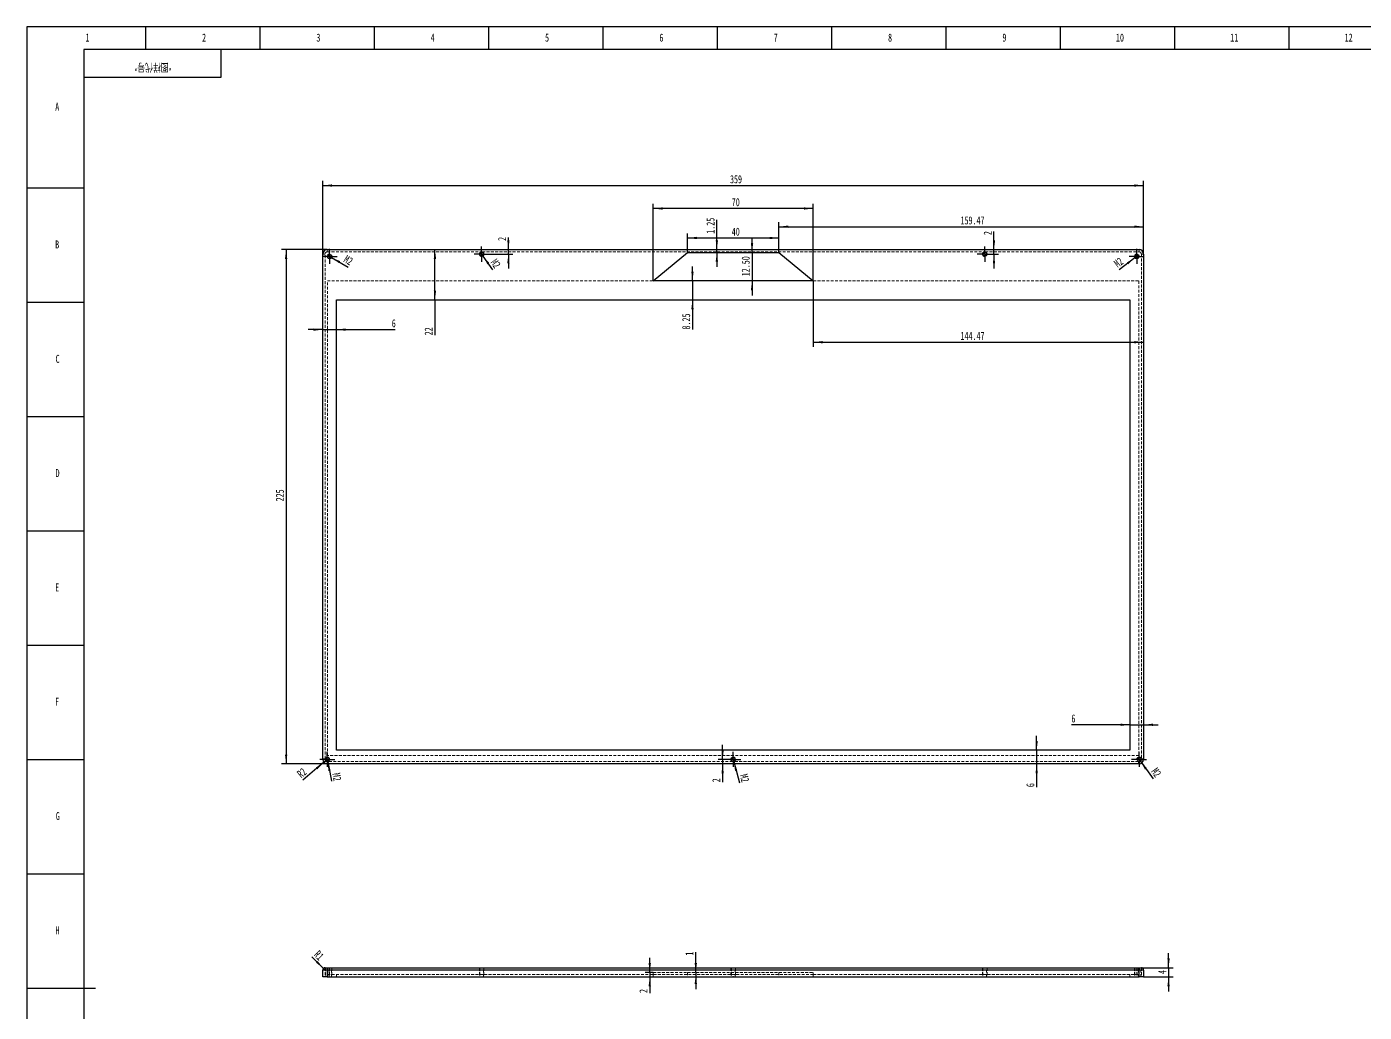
# Model space of a CAD drawing. Header units: millimetres. Extents: x 0 to 1189, y 0 to 841.
# Drawn here: x 0 to 585, y 410 to 841 of the extents above; entities that cross this region are included whole.
import ezdxf

# ---------------------------------------------------------------- set-up
doc = ezdxf.new("R2010")
doc.units = ezdxf.units.MM
doc.header["$PDSIZE"] = -1
doc.linetypes.add('HIDDEN', pattern=[1.905, 1.27, -0.635])
for name, color, linetype in [('10', 7, 'Continuous'), ('5', 7, 'Continuous'), ('SLD-0', 7, 'Continuous')]:
    doc.layers.add(name, color=color, linetype=linetype)
doc.styles.add('SLDTEXTSTYLE0', font='TXT', dxfattribs={"width": 0.7, "bigfont": 'bigfont'})
doc.styles.add('SLDTEXTSTYLE5', font='TXT', dxfattribs={"width": 0.7})
doc.dimstyles.new('SLDDIMSTYLE0', dxfattribs={"dimtxt": 3.5, "dimasz": 4.08, "dimexe": 0, "dimexo": 0.0625, "dimgap": 0.875, "dimtad": 2, "dimrnd": 1e-09, "dimzin": 12, "dimdsep": 46, "dimtxsty": 'SLDTEXTSTYLE5', "dimsah": 1, "dimcen": 0, "dimadec": 0, "dimazin": 3, "dimtfac": 1, "dimtofl": 0, "dimtmove": 0, "dimatfit": 3, "dimfxl": 0, "dimfrac": 2, "dimtolj": 1, "dimtzin": 12, "dimarcsym": 0})
doc.dimstyles.new('SLDDIMSTYLE1', dxfattribs={"dimtxt": 3.5, "dimasz": 4.08, "dimexe": 0, "dimexo": 0.0625, "dimgap": 0.875, "dimtad": 2, "dimrnd": 1e-09, "dimzin": 12, "dimdsep": 46, "dimtxsty": 'SLDTEXTSTYLE5', "dimsah": 1, "dimcen": 0.09, "dimadec": 0, "dimazin": 3, "dimtfac": 1, "dimtmove": 0, "dimatfit": 0, "dimfxl": 0, "dimfrac": 2, "dimtolj": 1, "dimtzin": 12, "dimarcsym": 0})
doc.dimstyles.new('SLDDIMSTYLE2', dxfattribs={"dimtxt": 3.5, "dimasz": 4.08, "dimexe": 0, "dimexo": 0.0625, "dimgap": 0.875, "dimtad": 2, "dimrnd": 1e-09, "dimzin": 12, "dimdsep": 46, "dimtxsty": 'SLDTEXTSTYLE5', "dimblk1": 'NONE', "dimsah": 1, "dimcen": 0, "dimadec": 0, "dimazin": 3, "dimtfac": 1, "dimtmove": 0, "dimatfit": 3, "dimldrblk": 'NONE', "dimfxl": 0, "dimfrac": 2, "dimtolj": 1, "dimtzin": 12, "dimarcsym": 0})
doc.dimstyles.new('SLDDIMSTYLE3', dxfattribs={"dimtxt": 3.5, "dimasz": 4.08, "dimexe": 0, "dimexo": 0.0625, "dimgap": 0.875, "dimtad": 2, "dimrnd": 1e-09, "dimzin": 12, "dimdsep": 46, "dimtxsty": 'SLDTEXTSTYLE5', "dimsah": 1, "dimcen": 0.09, "dimadec": 0, "dimazin": 3, "dimtfac": 1, "dimtofl": 0, "dimtmove": 0, "dimatfit": 3, "dimfxl": 0, "dimfrac": 2, "dimtolj": 1, "dimtzin": 12, "dimarcsym": 0})
doc.dimstyles.new('SLDDIMSTYLE4', dxfattribs={"dimtxt": 3.5, "dimasz": 4.08, "dimexe": 0, "dimexo": 0.0625, "dimgap": 0.875, "dimtad": 2, "dimrnd": 1e-09, "dimzin": 4, "dimdsep": 46, "dimtxsty": 'SLDTEXTSTYLE5', "dimsah": 1, "dimcen": 0.09, "dimadec": 0, "dimazin": 1, "dimtfac": 1, "dimtmove": 0, "dimatfit": 0, "dimfxl": 0, "dimfrac": 2, "dimtolj": 1, "dimtzin": 12, "dimarcsym": 0})

# ---------------------------------------------------------------- blocks, each defined once
blk = doc.blocks.new('_D')
at = {"layer": '10'}
for q in [(124.66, 434.22), (130.44, 428.38)]:
    blk.add_line((129.73, 429.09), q, dxfattribs=at)
blk.add_solid([(129.73, 429.09), (127.22, 432.35), (126.5, 431.64)], dxfattribs=at)
at = {"layer": '10', "insert": (127.8, 437.32), "char_height": 3.5, "attachment_point": 1, "rotation": 314.68073, "style": 'SLDTEXTSTYLE5'}
blk.add_mtext('R1', dxfattribs=at)
blk = doc.blocks.new('_D_1')
at = {"layer": '10'}
for p, q in [((499.33, 429.38), (499.33, 435.73)), ((486.44, 429.38), (501.33, 429.38)), ((499.33, 429.38), (499.33, 425.38)), ((488.44, 425.38), (501.33, 425.38)), ((499.33, 425.38), (499.33, 419.03))]:
    blk.add_line(p, q, dxfattribs=at)
for points in [[(499.33, 429.38), (499.84, 433.46), (498.82, 433.46)], [(499.33, 425.38), (498.82, 421.3), (499.84, 421.3)]]:
    blk.add_solid(points, dxfattribs=at)
at = {"layer": '10', "insert": (494.82, 426.67), "char_height": 3.5, "attachment_point": 1, "rotation": 90, "style": 'SLDTEXTSTYLE5'}
blk.add_mtext('4', dxfattribs=at)
blk = doc.blocks.new('_D_2')
at = {"layer": '10'}
for p, q in [((272.45, 427.38), (272.45, 433.73)), ((273.97, 427.38), (270.45, 427.38)), ((272.45, 427.38), (272.45, 425.38)), ((272.45, 425.38), (272.45, 418.34))]:
    blk.add_line(p, q, dxfattribs=at)
for points in [[(272.45, 427.38), (272.96, 431.46), (271.95, 431.46)], [(272.45, 425.38), (271.95, 421.3), (272.96, 421.3)]]:
    blk.add_solid(points, dxfattribs=at)
at = {"layer": '10', "insert": (267.94, 418.34), "char_height": 3.5, "attachment_point": 1, "rotation": 90, "style": 'SLDTEXTSTYLE5'}
blk.add_mtext('2', dxfattribs=at)
blk = doc.blocks.new('_D_3')
at = {"layer": '10'}
for p, q in [((292.58, 427.38), (292.58, 436.24)), ((292.58, 427.38), (292.58, 426.38)), ((292.58, 426.38), (292.58, 420.03))]:
    blk.add_line(p, q, dxfattribs=at)
for points in [[(292.58, 427.38), (293.09, 431.46), (292.08, 431.46)], [(292.58, 426.38), (292.08, 422.3), (293.09, 422.3)]]:
    blk.add_solid(points, dxfattribs=at)
at = {"layer": '10', "insert": (288.07, 434.7), "char_height": 3.5, "attachment_point": 1, "rotation": 90, "style": 'SLDTEXTSTYLE5'}
blk.add_mtext('1', dxfattribs=at)
blk = doc.blocks.new('_D_4')
at = {"layer": '10'}
for q in [(131.57, 741.04), (140.54, 735.86)]:
    blk.add_line((133.3, 740.04), q, dxfattribs=at)
blk.add_solid([(133.3, 740.04), (136.58, 737.56), (137.09, 738.44)], dxfattribs=at)
at = {"layer": '10', "insert": (140.01, 741.29), "char_height": 3.5, "attachment_point": 1, "rotation": 330, "style": 'SLDTEXTSTYLE5'}
blk.add_mtext('M2', dxfattribs=at)
blk = doc.blocks.new('_None')
blk = doc.blocks.new('_D_5')
at = {"layer": '10'}
for q in [(198.36, 742.36), (203.72, 734.73)]:
    blk.add_line((199.51, 740.72), q, dxfattribs=at)
blk.add_solid([(199.51, 740.72), (201.44, 737.09), (202.27, 737.68)], dxfattribs=at)
at = {"layer": '10', "insert": (205.51, 739.86), "char_height": 3.5, "attachment_point": 1, "rotation": 305.06219, "style": 'SLDTEXTSTYLE5'}
blk.add_mtext('M2', dxfattribs=at)
blk = doc.blocks.new('_D_6')
at = {"layer": '10'}
for q in [(477.69, 734.72), (486.24, 741.14)]:
    blk.add_line((484.64, 739.94), q, dxfattribs=at)
blk.add_solid([(484.64, 739.94), (481.07, 737.9), (481.68, 737.08)], dxfattribs=at)
at = {"layer": '10', "insert": (475.02, 738.27), "char_height": 3.5, "attachment_point": 1, "rotation": 36.91318, "style": 'SLDTEXTSTYLE5'}
blk.add_mtext('M2', dxfattribs=at)
blk = doc.blocks.new('_D_7')
at = {"layer": '10'}
for q in [(131.25, 521.52), (133.28, 510.97)]:
    blk.add_line((131.62, 519.56), q, dxfattribs=at)
blk.add_solid([(131.62, 519.56), (131.9, 515.46), (132.89, 515.65)], dxfattribs=at)
at = {"layer": '10', "insert": (137.04, 514.92), "char_height": 3.5, "attachment_point": 1, "rotation": 280.87793, "style": 'SLDTEXTSTYLE5'}
blk.add_mtext('M2', dxfattribs=at)
blk = doc.blocks.new('_D_8')
at = {"layer": '10'}
for q in [(485.85, 521.35), (492.63, 512.07)]:
    blk.add_line((487.03, 519.73), q, dxfattribs=at)
blk.add_solid([(487.03, 519.73), (489.02, 516.14), (489.84, 516.74)], dxfattribs=at)
at = {"layer": '10', "insert": (494.35, 517.26), "char_height": 3.5, "attachment_point": 1, "rotation": 306.17413, "style": 'SLDTEXTSTYLE5'}
blk.add_mtext('M2', dxfattribs=at)
blk = doc.blocks.new('_D_9')
at = {"layer": '10'}
for q in [(308.68, 521.51), (311.69, 510.27)]:
    blk.add_line((309.19, 519.58), q, dxfattribs=at)
blk.add_solid([(309.19, 519.58), (309.76, 515.5), (310.74, 515.77)], dxfattribs=at)
at = {"layer": '10', "insert": (315.17, 514.49), "char_height": 3.5, "attachment_point": 1, "rotation": 285, "style": 'SLDTEXTSTYLE5'}
blk.add_mtext('M2', dxfattribs=at)
blk = doc.blocks.new('_D_10')
at = {"layer": '10'}
for q in [(120.71, 511.45), (131.44, 520.54)]:
    blk.add_line((129.91, 519.25), q, dxfattribs=at)
blk.add_solid([(129.91, 519.25), (126.47, 517), (127.13, 516.22)], dxfattribs=at)
at = {"layer": '10', "insert": (117.81, 514.86), "char_height": 3.5, "attachment_point": 1, "rotation": 40.30349, "style": 'SLDTEXTSTYLE5'}
blk.add_mtext('R2', dxfattribs=at)
blk = doc.blocks.new('_D_11')
at = {"layer": '10'}
for p, q in [((288.97, 742.29), (288.97, 750.6)), ((328.97, 742.29), (328.97, 750.6)), ((288.97, 748.6), (328.97, 748.6))]:
    blk.add_line(p, q, dxfattribs=at)
for points in [[(288.97, 748.6), (293.05, 748.09), (293.05, 749.11)], [(328.97, 748.6), (324.89, 749.11), (324.89, 748.09)]]:
    blk.add_solid(points, dxfattribs=at)
at = {"layer": '10', "insert": (308.32, 753.11), "char_height": 3.5, "attachment_point": 1, "style": 'SLDTEXTSTYLE5'}
blk.add_mtext('40', dxfattribs=at)
blk = doc.blocks.new('_D_12')
at = {"layer": '10'}
for p, q in [((273.97, 729.79), (273.97, 763.51)), ((343.97, 761.51), (273.97, 761.51)), ((343.97, 729.79), (343.97, 763.51))]:
    blk.add_line(p, q, dxfattribs=at)
for points in [[(273.97, 761.51), (278.05, 761), (278.05, 762.01)], [(343.97, 761.51), (339.89, 762.01), (339.89, 761)]]:
    blk.add_solid(points, dxfattribs=at)
at = {"layer": '10', "insert": (308.32, 766.02), "char_height": 3.5, "attachment_point": 1, "style": 'SLDTEXTSTYLE5'}
blk.add_mtext('70', dxfattribs=at)
blk = doc.blocks.new('_D_13')
at = {"layer": '10'}
for p, q in [((317.17, 742.29), (317.17, 748.64)), ((317.17, 742.29), (317.17, 729.79)), ((317.17, 729.79), (317.17, 723.44))]:
    blk.add_line(p, q, dxfattribs=at)
for points in [[(317.17, 742.29), (317.68, 746.37), (316.67, 746.37)], [(317.17, 729.79), (316.67, 725.71), (317.68, 725.71)]]:
    blk.add_solid(points, dxfattribs=at)
at = {"layer": '10', "insert": (312.66, 731.86), "char_height": 3.5, "attachment_point": 1, "rotation": 90, "style": 'SLDTEXTSTYLE5'}
blk.add_mtext('12.50', dxfattribs=at)
blk = doc.blocks.new('_D_14')
at = {"layer": '10'}
for p, q in [((129.44, 741.54), (129.44, 773.54)), ((488.44, 741.54), (488.44, 773.54)), ((129.44, 771.54), (488.44, 771.54))]:
    blk.add_line(p, q, dxfattribs=at)
for points in [[(129.44, 771.54), (133.52, 771.03), (133.52, 772.05)], [(488.44, 771.54), (484.36, 772.05), (484.36, 771.03)]]:
    blk.add_solid(points, dxfattribs=at)
at = {"layer": '10', "insert": (307.55, 776.05), "char_height": 3.5, "attachment_point": 1, "style": 'SLDTEXTSTYLE5'}
blk.add_mtext('359', dxfattribs=at)
blk = doc.blocks.new('_D_15')
at = {"layer": '10'}
for p, q in [((131.44, 743.54), (111.44, 743.54)), ((113.44, 743.54), (113.44, 518.54)), ((131.44, 518.54), (111.44, 518.54))]:
    blk.add_line(p, q, dxfattribs=at)
for points in [[(113.44, 743.54), (112.93, 739.46), (113.94, 739.46)], [(113.44, 518.54), (113.94, 522.62), (112.93, 522.62)]]:
    blk.add_solid(points, dxfattribs=at)
at = {"layer": '10', "insert": (108.92, 633.41), "char_height": 3.5, "attachment_point": 1, "rotation": 90, "style": 'SLDTEXTSTYLE5'}
blk.add_mtext('225', dxfattribs=at)
blk = doc.blocks.new('_D_16')
at = {"layer": '10'}
for p, q in [((441.65, 524.54), (441.65, 530.89)), ((441.65, 524.54), (441.65, 518.54)), ((441.65, 518.54), (441.65, 508.41))]:
    blk.add_line(p, q, dxfattribs=at)
for points in [[(441.65, 524.54), (442.16, 528.62), (441.14, 528.62)], [(441.65, 518.54), (441.14, 514.46), (442.16, 514.46)]]:
    blk.add_solid(points, dxfattribs=at)
at = {"layer": '10', "insert": (437.14, 508.41), "char_height": 3.5, "attachment_point": 1, "rotation": 90, "style": 'SLDTEXTSTYLE5'}
blk.add_mtext('6', dxfattribs=at)
blk = doc.blocks.new('_D_17')
at = {"layer": '10'}
for p, q in [((482.44, 535.67), (456.84, 535.67)), ((482.44, 535.67), (488.44, 535.67)), ((488.44, 535.67), (494.79, 535.67))]:
    blk.add_line(p, q, dxfattribs=at)
for points in [[(482.44, 535.67), (478.36, 536.18), (478.36, 535.17)], [(488.44, 535.67), (492.52, 535.17), (492.52, 536.18)]]:
    blk.add_solid(points, dxfattribs=at)
at = {"layer": '10', "insert": (456.84, 540.19), "char_height": 3.5, "attachment_point": 1, "style": 'SLDTEXTSTYLE5'}
blk.add_mtext('6', dxfattribs=at)
blk = doc.blocks.new('_D_18')
at = {"layer": '10'}
for q in [(178.51, 743.54), (178.51, 706.03)]:
    blk.add_line((178.51, 721.54), q, dxfattribs=at)
for points in [[(178.51, 743.54), (178, 739.46), (179.02, 739.46)], [(178.51, 721.54), (179.02, 725.62), (178, 725.62)]]:
    blk.add_solid(points, dxfattribs=at)
at = {"layer": '10', "insert": (174, 706.03), "char_height": 3.5, "attachment_point": 1, "rotation": 90, "style": 'SLDTEXTSTYLE5'}
blk.add_mtext('22', dxfattribs=at)
blk = doc.blocks.new('_D_19')
at = {"layer": '10'}
for p, q in [((129.44, 708.52), (123.09, 708.52)), ((129.44, 708.52), (135.44, 708.52)), ((135.44, 708.52), (161.15, 708.52))]:
    blk.add_line(p, q, dxfattribs=at)
for points in [[(129.44, 708.52), (125.36, 709.03), (125.36, 708.01)], [(135.44, 708.52), (139.52, 708.01), (139.52, 709.03)]]:
    blk.add_solid(points, dxfattribs=at)
at = {"layer": '10', "insert": (159.62, 713.03), "char_height": 3.5, "attachment_point": 1, "style": 'SLDTEXTSTYLE5'}
blk.add_mtext('6', dxfattribs=at)
blk = doc.blocks.new('_D_20')
at = {"layer": '10'}
for p, q in [((422.99, 743.54), (422.99, 751.4)), ((422.99, 741.54), (422.99, 743.54)), ((422.24, 741.54), (424.99, 741.54)), ((422.99, 741.54), (422.99, 735.19))]:
    blk.add_line(p, q, dxfattribs=at)
for points in [[(422.99, 743.54), (423.5, 747.62), (422.48, 747.62)], [(422.99, 741.54), (422.48, 737.46), (423.5, 737.46)]]:
    blk.add_solid(points, dxfattribs=at)
at = {"layer": '10', "insert": (418.48, 749.87), "char_height": 3.5, "attachment_point": 1, "rotation": 90, "style": 'SLDTEXTSTYLE5'}
blk.add_mtext('2', dxfattribs=at)
blk = doc.blocks.new('_D_21')
at = {"layer": '10'}
for p, q in [((210.63, 743.54), (210.63, 748.87)), ((210.63, 741.54), (210.63, 743.54)), ((202.24, 741.54), (212.63, 741.54)), ((210.63, 741.54), (210.63, 735.19))]:
    blk.add_line(p, q, dxfattribs=at)
for points in [[(210.63, 743.54), (211.14, 747.62), (210.13, 747.62)], [(210.63, 741.54), (210.13, 737.46), (211.14, 737.46)]]:
    blk.add_solid(points, dxfattribs=at)
at = {"layer": '10', "insert": (206.12, 747.33), "char_height": 3.5, "attachment_point": 1, "rotation": 90, "style": 'SLDTEXTSTYLE5'}
blk.add_mtext('2', dxfattribs=at)
blk = doc.blocks.new('_D_22')
at = {"layer": '10'}
for p, q in [((304.32, 520.54), (304.32, 526.89)), ((305.64, 520.54), (302.32, 520.54)), ((304.32, 520.54), (304.32, 518.54)), ((304.32, 518.54), (304.32, 510.51))]:
    blk.add_line(p, q, dxfattribs=at)
for points in [[(304.32, 520.54), (304.82, 524.62), (303.81, 524.62)], [(304.32, 518.54), (303.81, 514.46), (304.82, 514.46)]]:
    blk.add_solid(points, dxfattribs=at)
at = {"layer": '10', "insert": (299.8, 510.51), "char_height": 3.5, "attachment_point": 1, "rotation": 90, "style": 'SLDTEXTSTYLE5'}
blk.add_mtext('2', dxfattribs=at)
blk = doc.blocks.new('_D_23')
at = {"layer": '10'}
for p, q in [((301.79, 743.54), (301.79, 756.61)), ((301.79, 742.29), (301.79, 743.54)), ((301.79, 742.29), (301.79, 735.94))]:
    blk.add_line(p, q, dxfattribs=at)
for points in [[(301.79, 743.54), (302.3, 747.62), (301.28, 747.62)], [(301.79, 742.29), (301.28, 738.21), (302.3, 738.21)]]:
    blk.add_solid(points, dxfattribs=at)
at = {"layer": '10', "insert": (297.28, 750.47), "char_height": 3.5, "attachment_point": 1, "rotation": 90, "style": 'SLDTEXTSTYLE5'}
blk.add_mtext('1.25', dxfattribs=at)
blk = doc.blocks.new('_D_24')
at = {"layer": '10'}
for p, q in [((291.13, 729.79), (291.13, 736.14)), ((291.13, 729.79), (291.13, 721.54)), ((291.13, 721.54), (291.13, 708.55))]:
    blk.add_line(p, q, dxfattribs=at)
for points in [[(291.13, 729.79), (291.64, 733.87), (290.62, 733.87)], [(291.13, 721.54), (290.62, 717.46), (291.64, 717.46)]]:
    blk.add_solid(points, dxfattribs=at)
at = {"layer": '10', "insert": (286.62, 708.55), "char_height": 3.5, "attachment_point": 1, "rotation": 90, "style": 'SLDTEXTSTYLE5'}
blk.add_mtext('8.25', dxfattribs=at)
blk = doc.blocks.new('_D_25')
at = {"layer": '10'}
for p, q in [((343.97, 729.79), (343.97, 701.02)), ((343.97, 703.02), (488.44, 703.02))]:
    blk.add_line(p, q, dxfattribs=at)
for points in [[(343.97, 703.02), (348.05, 702.51), (348.05, 703.53)], [(488.44, 703.02), (484.36, 703.53), (484.36, 702.51)]]:
    blk.add_solid(points, dxfattribs=at)
at = {"layer": '10', "insert": (408.36, 707.53), "char_height": 3.5, "attachment_point": 1, "style": 'SLDTEXTSTYLE5'}
blk.add_mtext('144.47', dxfattribs=at)
blk = doc.blocks.new('_D_26')
at = {"layer": '10'}
for p, q in [((328.97, 742.29), (328.97, 755.54)), ((488.44, 741.54), (488.44, 755.54)), ((328.97, 753.54), (488.44, 753.54))]:
    blk.add_line(p, q, dxfattribs=at)
for points in [[(328.97, 753.54), (333.05, 753.03), (333.05, 754.05)], [(488.44, 753.54), (484.36, 754.05), (484.36, 753.03)]]:
    blk.add_solid(points, dxfattribs=at)
at = {"layer": '10', "insert": (408.36, 758.05), "char_height": 3.5, "attachment_point": 1, "style": 'SLDTEXTSTYLE5'}
blk.add_mtext('159.47', dxfattribs=at)
blk = doc.blocks.new('SW_CENTERMARKSYMBOL_0')
at = {"layer": '10', "color": 0}
for p, q in [((-2.5, 0), (-3.3, 0)), ((0, 0), (-2.5, 0)), ((0, 2.5), (0, 3.3)), ((0, 0), (0, 2.5)), ((0, 0), (0, -2.5)), ((0, 0), (2.5, 0)), ((2.5, 0), (3.3, 0)), ((0, -2.5), (0, -3.3))]:
    blk.add_line(p, q, dxfattribs=at)
blk = doc.blocks.new('SW_CENTERMARKSYMBOL_1')
at = {"layer": '10', "color": 0}
for p, q in [((-2.5, 0), (-3.3, 0)), ((0, 0), (-2.5, 0)), ((0, 2.5), (0, 3.3)), ((0, 0), (0, 2.5)), ((0, 0), (0, -2.5)), ((0, 0), (2.5, 0)), ((2.5, 0), (3.3, 0)), ((0, -2.5), (0, -3.3))]:
    blk.add_line(p, q, dxfattribs=at)
blk = doc.blocks.new('SW_CENTERMARKSYMBOL_2')
at = {"layer": '10', "color": 0}
for p, q in [((-2.5, 0), (-3.3, 0)), ((0, 0), (-2.5, 0)), ((0, 2.5), (0, 3.3)), ((0, 0), (0, 2.5)), ((0, 0), (0, -2.5)), ((0, 0), (2.5, 0)), ((2.5, 0), (3.3, 0)), ((0, -2.5), (0, -3.3))]:
    blk.add_line(p, q, dxfattribs=at)
blk = doc.blocks.new('SW_CENTERMARKSYMBOL_3')
at = {"layer": '10', "color": 0}
for p, q in [((-2.5, 0), (-3.3, 0)), ((0, 0), (-2.5, 0)), ((0, 2.5), (0, 3.3)), ((0, 0), (0, 2.5)), ((0, 0), (0, -2.5)), ((0, 0), (2.5, 0)), ((2.5, 0), (3.3, 0)), ((0, -2.5), (0, -3.3))]:
    blk.add_line(p, q, dxfattribs=at)
blk = doc.blocks.new('SW_CENTERMARKSYMBOL_4')
at = {"layer": '10', "color": 0}
for p, q in [((-2.5, 0), (-3.3, 0)), ((0, 0), (-2.5, 0)), ((0, 2.5), (0, 3.3)), ((0, 0), (0, 2.5)), ((0, 0), (0, -2.5)), ((0, 0), (2.5, 0)), ((2.5, 0), (3.3, 0)), ((0, -2.5), (0, -3.3))]:
    blk.add_line(p, q, dxfattribs=at)
blk = doc.blocks.new('SW_CENTERMARKSYMBOL_5')
at = {"layer": '10', "color": 0}
for p, q in [((-2.5, 0), (-3.3, 0)), ((0, 0), (-2.5, 0)), ((0, 2.5), (0, 3.3)), ((0, 0), (0, 2.5)), ((0, 0), (0, -2.5)), ((0, 0), (2.5, 0)), ((2.5, 0), (3.3, 0)), ((0, -2.5), (0, -3.3))]:
    blk.add_line(p, q, dxfattribs=at)
blk = doc.blocks.new('SW_CENTERMARKSYMBOL_6')
at = {"layer": '10', "color": 0}
for p, q in [((-2.5, 0), (-3.3, 0)), ((0, 0), (-2.5, 0)), ((0, 2.5), (0, 3.3)), ((0, 0), (0, 2.5)), ((0, 0), (0, -2.5)), ((0, 0), (2.5, 0)), ((2.5, 0), (3.3, 0)), ((0, -2.5), (0, -3.3))]:
    blk.add_line(p, q, dxfattribs=at)

msp = doc.modelspace()

# ---------------------------------------------------------------- linework, layer by layer
at = {"color": 7, "linetype": 'Continuous', "lineweight": 25}
for p, q in [((131.436, 743.541), (486.436, 743.541)), ((129.436, 520.541), (129.436, 741.541)), ((273.966, 729.791), (288.966, 742.291)), ((288.966, 742.291), (328.966, 742.291)), ((328.966, 742.291), (343.966, 729.791)), ((488.436, 741.541), (488.436, 520.541)), ((343.966, 729.791), (273.966, 729.791)), ((135.436, 721.541), (482.436, 721.541)), ((135.436, 524.541), (135.436, 721.541)), ((482.436, 721.541), (482.436, 524.541)), ((482.436, 524.541), (135.436, 524.541)), ((486.436, 518.541), (131.436, 518.541)), ((129.436, 425.38), (129.436, 428.38)), ((131.436, 428.38), (129.436, 428.38)), ((130.436, 429.38), (131.436, 429.38)), ((131.436, 429.38), (198.711, 429.38)), ((131.436, 429.38), (131.436, 428.38)), ((131.436, 428.38), (131.436, 425.38)), ((486.436, 428.38), (131.436, 428.38)), ((199.161, 429.38), (418.711, 429.38)), ((419.161, 429.38), (486.436, 429.38)), ((486.436, 429.38), (487.436, 429.38)), ((486.436, 429.38), (486.436, 428.38)), ((486.436, 425.38), (486.436, 428.38)), ((488.436, 428.38), (486.436, 428.38)), ((488.436, 428.38), (488.436, 425.38)), ((131.436, 425.38), (129.436, 425.38)), ((131.436, 425.38), (486.436, 425.38)), ((488.436, 425.38), (486.436, 425.38))]:
    msp.add_line(p, q, dxfattribs=at)
at = {"color": 7, "linetype": 'HIDDEN', "lineweight": 18}
for p, q in [((131.436, 742.541), (131.436, 743.541)), ((486.436, 742.541), (486.436, 743.541)), ((130.436, 741.541), (129.436, 741.541)), ((130.436, 520.766), (130.436, 741.541)), ((131.436, 742.541), (198.711, 742.541)), ((199.161, 742.541), (418.711, 742.541)), ((419.161, 742.541), (486.436, 742.541)), ((487.436, 741.541), (487.436, 520.766)), ((487.436, 741.541), (488.436, 741.541)), ((131.466, 522.191), (131.466, 729.791)), ((131.466, 729.791), (273.966, 729.791)), ((343.966, 729.791), (486.406, 729.791)), ((486.406, 729.791), (486.406, 522.191)), ((130.436, 520.766), (129.436, 520.766)), ((486.406, 522.191), (131.466, 522.191)), ((488.436, 520.766), (487.436, 520.766)), ((130.411, 520.541), (129.436, 520.541)), ((131.436, 518.541), (131.436, 519.516)), ((308.711, 519.541), (131.661, 519.541)), ((131.661, 518.541), (131.661, 519.541)), ((486.211, 519.541), (309.161, 519.541)), ((486.211, 518.541), (486.211, 519.541)), ((486.436, 518.541), (486.436, 519.516)), ((488.436, 520.541), (487.461, 520.541)), ((129.436, 428.381), (131.436, 428.381)), ((130.411, 429.38), (130.436, 429.38)), ((130.411, 429.38), (130.636, 429.155)), ((130.436, 429.355), (130.436, 425.38)), ((130.636, 429.155), (131.436, 429.155)), ((130.636, 429.155), (130.636, 425.38)), ((131.411, 429.38), (131.636, 429.155)), ((131.436, 428.381), (131.436, 429.38)), ((131.436, 429.355), (131.436, 425.38)), ((131.436, 429.155), (131.636, 429.155)), ((131.436, 425.38), (131.436, 428.381)), ((131.466, 426.38), (131.466, 429.38)), ((131.636, 429.155), (132.436, 429.155)), ((131.636, 429.155), (131.636, 425.38)), ((131.661, 428.38), (131.661, 429.38)), ((131.661, 428.38), (486.211, 428.38)), ((132.236, 429.155), (132.461, 429.38)), ((132.236, 425.38), (132.236, 429.155)), ((132.436, 429.355), (132.436, 425.38)), ((132.436, 429.155), (133.236, 429.155)), ((133.236, 429.155), (133.461, 429.38)), ((133.236, 425.38), (133.236, 429.155)), ((133.436, 429.355), (133.436, 425.38)), ((197.911, 429.38), (198.136, 429.155)), ((197.936, 429.355), (197.936, 425.38)), ((198.136, 429.155), (198.936, 429.155)), ((198.136, 429.155), (198.136, 425.38)), ((198.936, 429.155), (199.736, 429.155)), ((199.736, 429.155), (199.961, 429.38)), ((199.736, 425.38), (199.736, 429.155)), ((199.936, 429.355), (199.936, 425.38)), ((273.966, 427.38), (288.966, 427.38)), ((273.966, 427.38), (273.966, 426.38)), ((288.966, 427.38), (328.966, 427.38)), ((288.966, 427.38), (288.966, 425.38)), ((307.911, 429.38), (308.136, 429.155)), ((307.936, 429.355), (307.936, 425.38)), ((308.136, 429.155), (308.936, 429.155)), ((308.136, 429.155), (308.136, 425.38)), ((308.936, 429.155), (309.736, 429.155)), ((309.736, 429.155), (309.961, 429.38)), ((309.736, 425.38), (309.736, 429.155)), ((309.936, 429.355), (309.936, 425.38)), ((328.966, 427.38), (328.966, 425.38)), ((328.966, 427.38), (343.966, 427.38)), ((343.966, 427.38), (343.966, 426.38)), ((417.911, 429.38), (418.136, 429.155)), ((417.936, 429.355), (417.936, 425.38)), ((418.136, 429.155), (418.936, 429.155)), ((418.136, 429.155), (418.136, 425.38)), ((418.936, 429.155), (419.736, 429.155)), ((419.736, 429.155), (419.961, 429.38)), ((419.736, 425.38), (419.736, 429.155)), ((419.936, 429.355), (419.936, 425.38)), ((484.411, 429.38), (484.636, 429.155)), ((484.436, 429.355), (484.436, 425.38)), ((484.636, 429.155), (485.436, 429.155)), ((484.636, 429.155), (484.636, 425.38)), ((485.411, 429.38), (485.636, 429.155)), ((485.436, 429.355), (485.436, 425.38)), ((485.436, 429.155), (486.236, 429.155)), ((485.636, 429.155), (485.636, 425.38)), ((486.211, 428.38), (486.211, 429.38)), ((486.236, 429.155), (486.461, 429.38)), ((486.236, 429.155), (487.236, 429.155)), ((486.236, 425.38), (486.236, 429.155)), ((486.406, 426.38), (486.406, 429.38)), ((486.436, 428.381), (486.436, 429.38)), ((486.436, 429.355), (486.436, 425.38)), ((486.436, 428.381), (488.436, 428.381)), ((486.436, 428.381), (486.436, 425.38)), ((487.236, 429.155), (487.461, 429.38)), ((487.236, 425.38), (487.236, 429.155)), ((487.436, 429.38), (487.461, 429.38)), ((487.436, 429.355), (487.436, 425.38)), ((131.466, 426.38), (273.966, 426.38)), ((135.436, 425.38), (135.436, 426.38)), ((343.966, 426.38), (273.966, 426.38)), ((273.966, 425.38), (273.966, 426.38)), ((343.966, 425.38), (343.966, 426.38)), ((343.966, 426.38), (486.406, 426.38)), ((482.436, 425.38), (482.436, 426.38))]:
    msp.add_line(p, q, dxfattribs=at)
at = {"color": 7, "linetype": 'Continuous'}
for q in [(308.936, 425.502), (308.996, 425.38)]:
    msp.add_line((308.936, 425.38), q, dxfattribs=at)
at = {"color": 7, "linetype": 'HIDDEN', "lineweight": 18}
for centre in [(132.436, 740.541), (485.436, 740.541)]:
    msp.add_circle(centre, 1.025, dxfattribs=at)
at = {"color": 7, "linetype": 'Continuous', "lineweight": 25}
for centre in [(132.436, 740.541), (198.936, 741.541), (418.936, 741.541), (485.436, 740.541), (131.436, 520.541), (308.936, 520.541), (486.436, 520.541)]:
    msp.add_circle(centre, 0.8, dxfattribs=at)
for centre, radius, start, end in [((131.436, 741.541), 2, 90, 180), ((486.436, 741.541), 2, 0, 90), ((131.436, 520.541), 2, 180, 270), ((486.436, 520.541), 2, 270, 0), ((130.436, 428.38), 1, 90, 180), ((487.436, 428.38), 1, 0, 90)]:
    msp.add_arc(centre, radius, start, end, dxfattribs=at)
at = {"color": 7, "linetype": 'HIDDEN', "lineweight": 18}
for centre, radius, start, end in [((131.436, 741.541), 1, 90, 180), ((198.936, 741.541), 1.025, 102.680383, 77.319617), ((418.936, 741.541), 1.025, 102.680383, 77.319617), ((486.436, 741.541), 1, 0, 90), ((131.436, 520.541), 1.025, 167.319617, 180), ((131.436, 520.541), 1.025, 282.680383, 167.319617), ((308.936, 520.541), 1.025, 282.680383, 257.319617), ((486.436, 520.541), 1.025, 12.680383, 257.319617), ((486.436, 520.541), 1.025, 0, 12.680383), ((131.436, 520.541), 1.025, 180, 270), ((131.436, 520.541), 1.025, 270, 282.680383), ((486.436, 520.541), 1.025, 257.319617, 270), ((486.436, 520.541), 1.025, 270, 0), ((130.436, 428.381), 1, 91.432544, 180), ((487.436, 428.381), 1, 0, 88.567456)]:
    msp.add_arc(centre, radius, start, end, dxfattribs=at)
at = {"color": 7, "linetype": 'Continuous', "lineweight": 18}
for centre in [(132.436, 740.541), (198.936, 741.541), (418.936, 741.541), (485.436, 740.541), (131.436, 520.541), (308.936, 520.541), (486.436, 520.541)]:
    msp.add_arc(centre, 1, 255, 195, dxfattribs=at)
at = {"color": 7, "linetype": 'HIDDEN', "lineweight": 18}
for points in [[(198.711, 742.541), (198.859, 742.575), (199.012, 742.575), (199.161, 742.541)], [(418.711, 742.541), (418.859, 742.575), (419.012, 742.575), (419.161, 742.541)], [(309.161, 519.541), (309.012, 519.508), (308.859, 519.508), (308.711, 519.541)], [(131.436, 428.381), (131.511, 428.381), (131.586, 428.38), (131.661, 428.38)], [(486.211, 428.38), (486.286, 428.38), (486.361, 428.381), (486.436, 428.381)]]:
    msp.add_open_spline(points, degree=3, dxfattribs=at)
at = {"color": 7, "linetype": 'Continuous', "lineweight": 25}
for points in [[(198.711, 429.38), (198.859, 429.38), (199.012, 429.38), (199.161, 429.38)], [(418.711, 429.38), (418.859, 429.38), (419.012, 429.38), (419.161, 429.38)]]:
    msp.add_open_spline(points, degree=3, dxfattribs=at)
at = {"color": 7, "linetype": 'Continuous'}
msp.add_point((308.936, 425.38), dxfattribs=at)
at = {"layer": '5', "color": 7}
for p, q in [((1189, 841), (0, 841)), ((0, 841), (0, 0))]:
    msp.add_line(p, q, dxfattribs=at)
at = {"layer": '5'}
for p, q in [((52, 841), (52, 831.05)), ((102, 841), (102, 831.05)), ((152, 841), (152, 831.05)), ((202, 841), (202, 831.05)), ((252, 841), (252, 831.05)), ((302, 841), (302, 831.05)), ((352, 841), (352, 831.05)), ((402, 841), (402, 831.05)), ((452, 841), (452, 831.05)), ((502, 841), (502, 831.05)), ((552, 841), (552, 831.05)), ((0, 770.5), (25, 770.5)), ((0, 720.5), (25, 720.5)), ((0, 670.5), (25, 670.5)), ((0, 620.5), (25, 620.5)), ((0, 570.5), (25, 570.5)), ((0, 520.5), (25, 520.5)), ((0, 470.5), (25, 470.5))]:
    msp.add_line(p, q, dxfattribs=at)
at = {"layer": '5', "color": 7, "lineweight": 25}
for p, q in [((1179, 831.05), (25, 831.05)), ((25, 831.05), (25, 10)), ((85, 819), (85, 831)), ((25, 819), (85, 819))]:
    msp.add_line(p, q, dxfattribs=at)
at = {"layer": '5', "lineweight": 25}
msp.add_line((0, 420.5), (30, 420.5), dxfattribs=at)

# ---------------------------------------------------------------- block references
at = {"layer": '10'}
for name, p in [('SW_CENTERMARKSYMBOL_6', (132.436, 740.541)), ('SW_CENTERMARKSYMBOL_1', (198.936, 741.541)), ('SW_CENTERMARKSYMBOL_0', (418.936, 741.541)), ('SW_CENTERMARKSYMBOL_5', (485.436, 740.541)), ('SW_CENTERMARKSYMBOL_3', (131.436, 520.541)), ('SW_CENTERMARKSYMBOL_2', (308.936, 520.541)), ('SW_CENTERMARKSYMBOL_4', (486.436, 520.541))]:
    msp.add_blockref(name, p, dxfattribs=at)

# ---------------------------------------------------------------- texts
at = {"layer": '10', "char_height": 3.5, "attachment_point": 2, "style": 'SLDTEXTSTYLE5'}
for s, insert in [('1', (26.544, 838.005)), ('2', (77.544, 838.005)), ('3', (127.544, 838.005)), ('4', (177.544, 838.005)), ('5', (227.544, 838.005)), ('6', (277.547, 838.005)), ('7', (327.547, 838.005)), ('8', (377.547, 838.005)), ('9', (427.547, 838.005)), ('10', (478.089, 838.005)), ('11', (528.089, 838.005)), ('12', (578.089, 838.005)), ('A', (13.32, 807.755)), ('B', (13.32, 747.505)), ('C', (13.482, 697.505)), ('D', (13.484, 647.505)), ('E', (13.318, 597.505)), ('F', (13.279, 547.505)), ('G', (13.594, 497.505)), ('H', (13.484, 447.505))]:
    msp.add_mtext(s, dxfattribs=dict(at, insert=insert))
at = {"layer": 'SLD-0', "insert": (55.211, 821.738), "char_height": 3.5, "attachment_point": 2, "rotation": 180, "style": 'SLDTEXTSTYLE0'}
msp.add_mtext('\\M+18167图样\\M+191E3\\M+18D86\\M+18168', dxfattribs=at)

# ---------------------------------------------------------------- dimensions: what is measured, and where the dimension line sits
at = {"layer": '10'}
for base, p1, p2, dimstyle, picture, middle in [((488.436, 771.541), (129.436, 741.541), (488.436, 741.541), 'SLDDIMSTYLE3', '_D_14', (309.855, 771.541)), ((273.966, 761.506), (343.966, 729.791), (273.966, 729.791), 'SLDDIMSTYLE3', '_D_12', (309.855, 761.506)), ((488.436, 753.541), (328.966, 742.291), (488.436, 741.541), 'SLDDIMSTYLE3', '_D_26', (412.961, 753.541)), ((328.966, 748.602), (288.966, 742.291), (328.966, 742.291), 'SLDDIMSTYLE3', '_D_11', (309.855, 748.602)), ((135.436, 708.521), (129.436, 741.541), (135.436, 721.541), 'SLDDIMSTYLE1', '_D_19', (160.384, 708.521)), ((488.436, 703.02), (343.966, 729.791), (488.436, 741.541), 'SLDDIMSTYLE3', '_D_25', (412.961, 703.02)), ((488.436, 535.674), (482.436, 524.541), (488.436, 520.541), 'SLDDIMSTYLE1', '_D_17', (457.61, 535.674))]:
    dim = msp.add_linear_dim(base=base, p1=p1, p2=p2, dimstyle=dimstyle, dxfattribs=at)
    dim.commit()
    dim.dimension.update_dxf_attribs({"geometry": picture, "text_midpoint": middle, "dimtype": 160})
for base, p1, p2, dimstyle, picture, middle in [((301.791, 743.541), (288.966, 742.291), (131.436, 743.541), 'SLDDIMSTYLE1', '_D_23', (301.791, 753.541)), ((210.634, 743.541), (202.236, 741.541), (131.436, 743.541), 'SLDDIMSTYLE1', '_D_21', (210.634, 748.103)), ((422.992, 743.541), (422.236, 741.541), (486.436, 743.541), 'SLDDIMSTYLE1', '_D_20', (422.992, 750.637)), ((113.436, 518.541), (131.436, 743.541), (131.436, 518.541), 'SLDDIMSTYLE3', '_D_15', (113.436, 635.71)), ((178.507, 743.541), (135.436, 721.541), (131.436, 743.541), 'SLDDIMSTYLE3', '_D_18', (178.507, 707.567)), ((317.174, 729.791), (328.966, 742.291), (343.966, 729.791), 'SLDDIMSTYLE4', '_D_13', (317.174, 735.697)), ((291.128, 721.541), (273.966, 729.791), (135.436, 721.541), 'SLDDIMSTYLE1', '_D_24', (291.128, 711.621)), ((304.315, 518.541), (305.636, 520.541), (131.436, 518.541), 'SLDDIMSTYLE1', '_D_22', (304.315, 511.282)), ((441.65, 518.541), (482.436, 524.541), (486.436, 518.541), 'SLDDIMSTYLE1', '_D_16', (441.65, 509.173)), ((272.454, 425.38), (273.966, 427.38), (129.436, 425.38), 'SLDDIMSTYLE1', '_D_2', (272.454, 419.109)), ((292.584, 426.38), (273.966, 427.38), (131.466, 426.38), 'SLDDIMSTYLE1', '_D_3', (292.584, 435.467)), ((499.332, 425.38), (486.436, 429.38), (488.436, 425.38), 'SLDDIMSTYLE1', '_D_1', (499.332, 427.443))]:
    dim = msp.add_linear_dim(base=base, p1=p1, p2=p2, angle=90, dimstyle=dimstyle, dxfattribs=at)
    dim.commit()
    dim.dimension.update_dxf_attribs({"geometry": picture, "text_midpoint": middle, "dimtype": 160})
for p1, p2, picture, middle in [((131.57, 741.041), (133.302, 740.041), '_D_4', (139.403, 736.518)), ((198.361, 742.36), (199.51, 740.723), '_D_5', (202.984, 735.774)), ((486.235, 741.142), (484.636, 739.941), '_D_6', (478.74, 735.511)), ((131.247, 521.523), (131.624, 519.559), '_D_7', (133.027, 512.262)), ((308.677, 521.507), (309.194, 519.575), '_D_9', (311.34, 511.569)), ((485.845, 521.349), (487.026, 519.734), '_D_8', (491.836, 513.155))]:
    dim = msp.add_diameter_dim_2p(p1=p1, p2=p2, text='M2', dimstyle='SLDDIMSTYLE2', override={"dimpost": '<>'}, dxfattribs=at)
    dim.commit()
    dim.dimension.update_dxf_attribs({"geometry": picture, "text_midpoint": middle, "dimtype": 163})
for center, mpoint, picture, middle in [((131.436, 520.541), (129.91, 519.248), '_D_10', (121.745, 512.322)), ((130.436, 428.381), (129.733, 429.092), '_D', (125.52, 433.351))]:
    dim = msp.add_radius_dim(center=center, mpoint=mpoint, dimstyle='SLDDIMSTYLE0', dxfattribs=at)
    dim.commit()
    dim.dimension.update_dxf_attribs({"geometry": picture, "text_midpoint": middle, "dimtype": 164})

doc.saveas('drawing.dxf')
